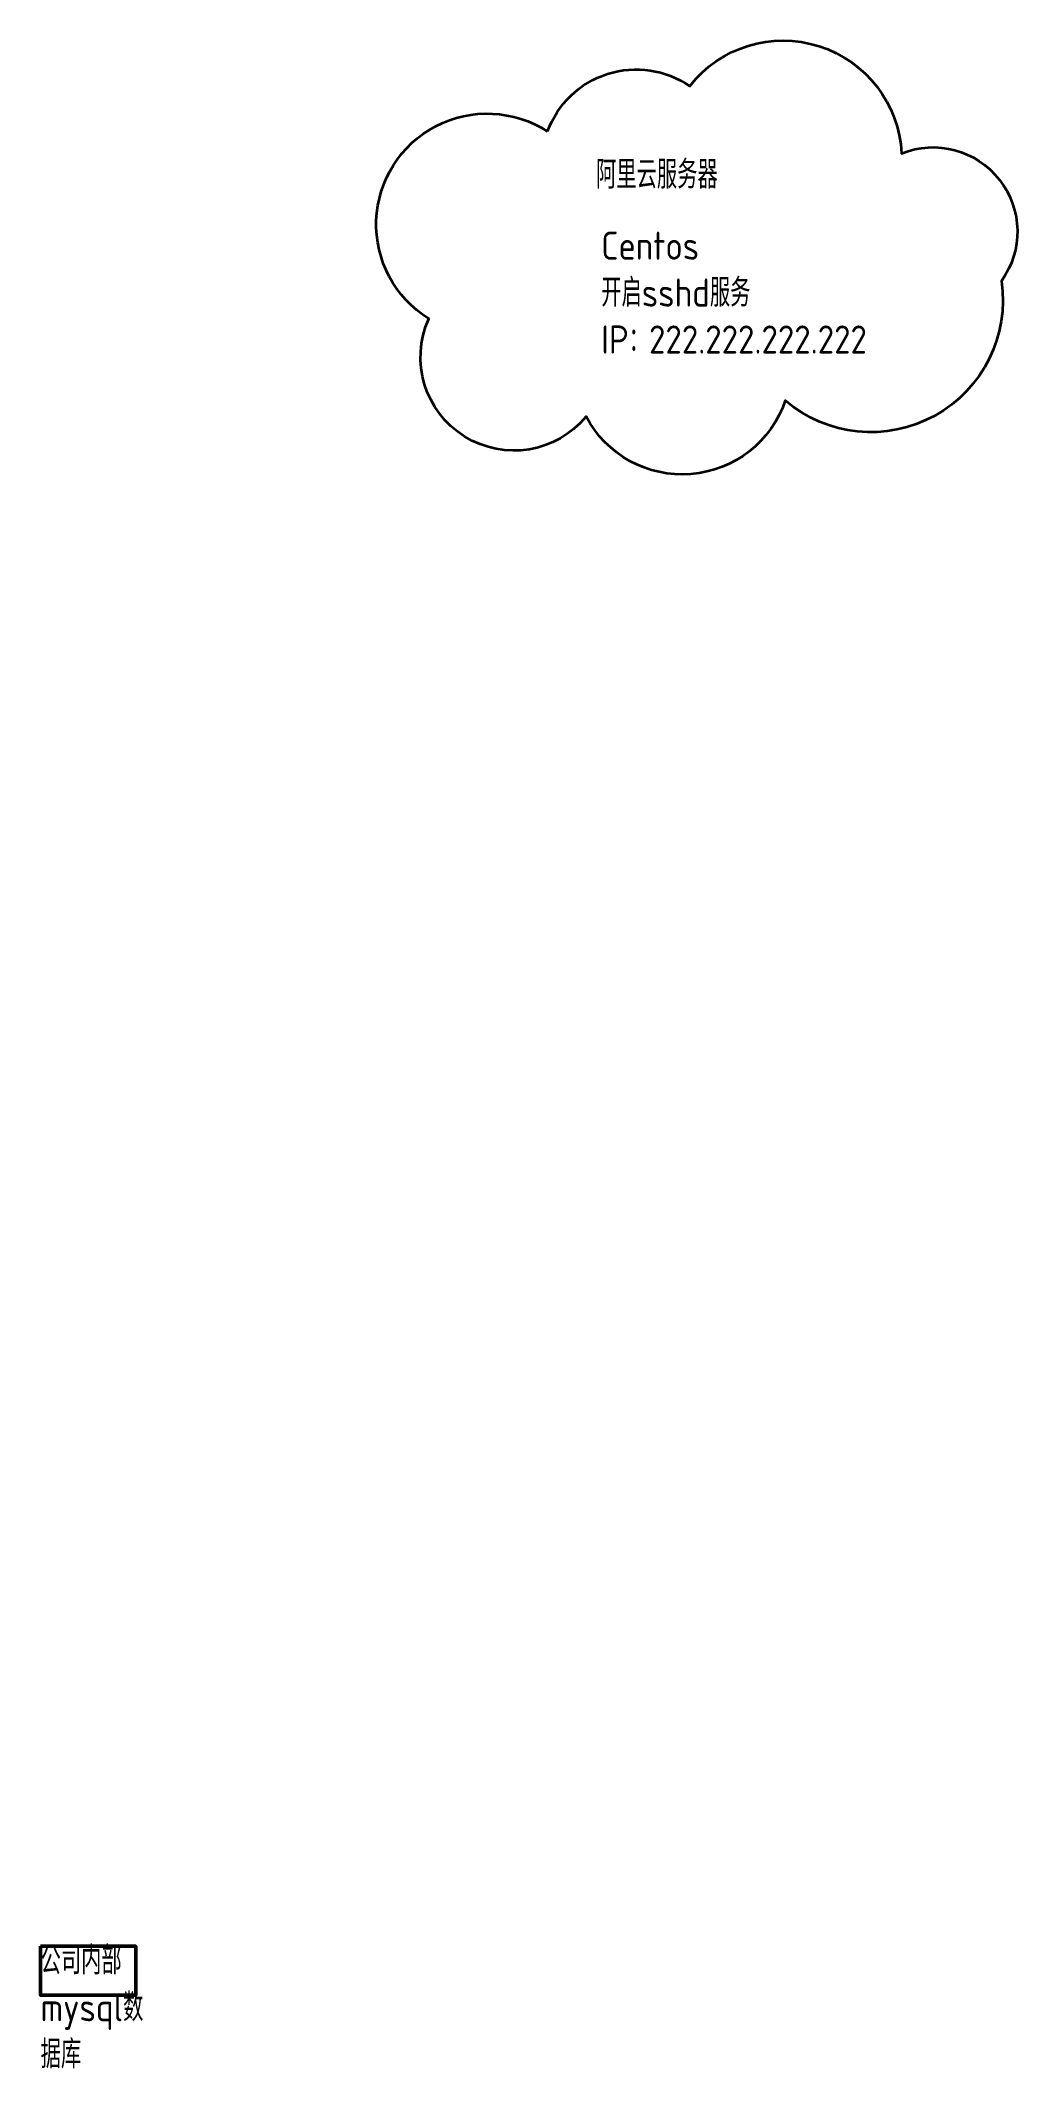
# Model space of a CAD drawing. Header units: millimetres. Extents: x 3112 to 4846, y 1020 to 4622.
import ezdxf

# ---------------------------------------------------------------- set-up
doc = ezdxf.new("R2010")
doc.units = ezdxf.units.MM
doc.layers.add('A-弱电', color=3, linetype='Continuous')
doc.layers.add('B标注层', color=7, linetype='Continuous', lineweight=25)
doc.layers.add('C粗实线层', color=7, linetype='Continuous', lineweight=50)
doc.styles.add('长仿宋体', font='gbenor.shx', dxfattribs={"bigfont": 'gbcbig.shx'})

msp = doc.modelspace()

# ---------------------------------------------------------------- linework, layer by layer
at = {"layer": 'A-弱电', "color": 0, "linetype": 'ByBlock', "lineweight": 35}
msp.add_lwpolyline([(4012.1, 4460.9, -0.520567), (4012.1, 4460.9, -0.520567), (4012.1, 4460.9, -0.48955), (4264.6, 4541.5, -0.097648), (4264.6, 4541.5, -0.695187), (4640.5, 4421.8, -0.542062), (4640.5, 4421.8, -0.520567), (4640.5, 4421.8, -0.752035), (4817.9, 4195, -0.520567), (4817.9, 4195, -0.693349), (4434.2, 3982.8, -0.658299), (4080.7, 3954.3, -0.520567), (4080.7, 3954.3, -0.875695), (3801.5, 4128.1, -0.520567), (3801.5, 4128.1, -0.520567), (3801.5, 4128.1, -0.520567), (3801.5, 4128.1, -0.520567), (3801.5, 4128.1, -1.010591), (4012.1, 4460.9, 4.809397), (4012.1, 4460.9, 0.064271), (4012.1, 4460.9, -0.520567)], format="xyb", close=True, dxfattribs=at)
at = {"layer": 'C粗实线层'}
msp.add_lwpolyline([(3112.3, 1237.2), (3281.2, 1237.2), (3281.2, 1150.2), (3112.3, 1150.2)], close=True, dxfattribs=at)

# ---------------------------------------------------------------- texts
at = {"layer": 'B标注层', "color": 3, "char_height": 50, "attachment_point": 1, "style": '长仿宋体'}
for s, width, insert in [('阿里云服务器', 216.694, (4098.4, 4409.3)), ('Centos\\P开启sshd服务\\PIP：222.222.222.222', 535.225, (4107.5, 4282.9))]:
    msp.add_mtext_dynamic_manual_height_columns(s, width=width, gutter_width=12.5, heights=[0], dxfattribs=dict(at, insert=insert))
at = {"layer": 'B标注层', "insert": (3112.3, 1237.2), "char_height": 50, "attachment_point": 1, "style": '长仿宋体'}
msp.add_mtext_dynamic_manual_height_columns('公司内部mysql数据库', width=216.694, gutter_width=12.5, heights=[0], dxfattribs=at)

doc.saveas('drawing.dxf')
